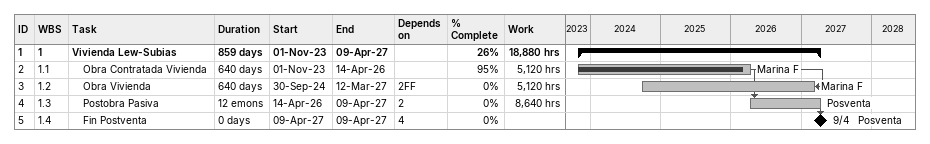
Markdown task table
| ID | WBS | Task | Duration | Start | Finish | Predecessors | Resources | % complete | Work (h) |
|---|---|---|---|---|---|---|---|---|---|
| 1 | 1 | **Vivienda Lew-Subias** | 859d | 2023-11-01 | 2027-04-09 |  |  | 26 | 18880 |
| 2 | 1.1 | Obra Contratada Vivienda | 640d | 2023-11-01 | 2026-04-14 |  | Marina F | 95 | 5120 |
| 3 | 1.2 | Obra Vivienda | 640d | 2024-09-30 | 2027-03-12 | 2FF | Marina F | 0 | 5120 |
| 4 | 1.3 | Postobra Pasiva | 12emo | 2026-04-14 | 2027-04-09 | 2 | Posventa | 0 | 8640 |
| 5 | 1.4 | Fin Postventa | 0d | 2027-04-09 | 2027-04-09 | 4 | Posventa | 0 |  |
